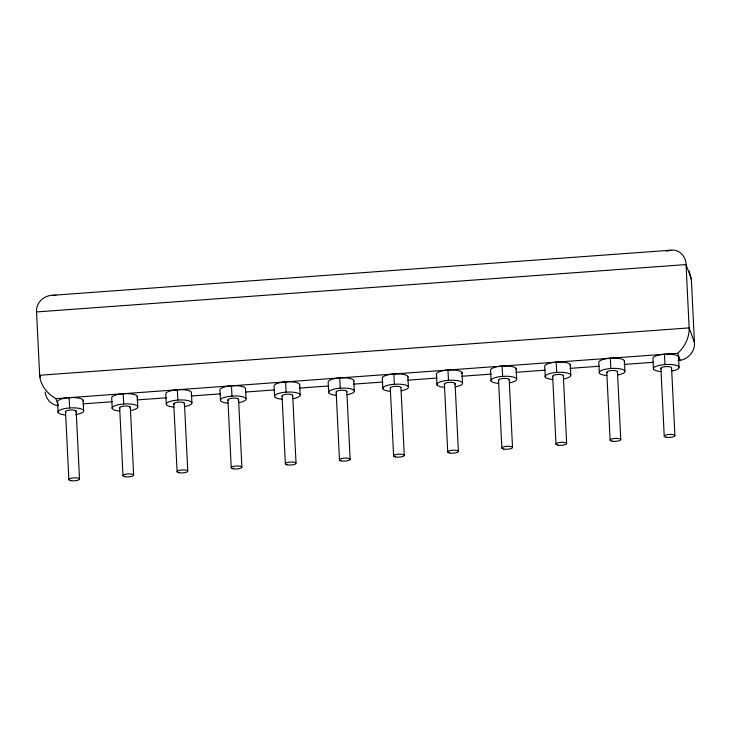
<?xml version="1.0" encoding="UTF-8"?>
<svg xmlns="http://www.w3.org/2000/svg" width="731" height="731" viewBox="0 0 731 731"><rect width="100%" height="100%" fill="white"/><g stroke="black" fill="none" stroke-linecap="round" stroke-linejoin="round"><path stroke-width="1.1" d="M689.187 271.037L691.352 279.233L694.45 342.565C695.336 351.858 687.231 360.374 678.021 360.493M36.55 311.936C35.682 302.762 44.098 295.223 52.943 295.269L670.857 250.212C679.163 248.942 686.208 256.554 686.053 264.576L689.15 327.908C689.479 337.548 684.764 346.933 677.683 353.292L55.885 398.633C47.405 393.826 40.306 385.283 39.648 375.268L36.55 311.936L686.053 264.576L691.352 279.233M666.699 251.172L670.857 250.212M82.914 403.877L112.236 401.739M137.035 399.93L166.357 397.801M191.166 395.992L220.479 393.854M245.287 392.044L274.609 389.906M299.418 388.097L328.731 385.959M353.539 384.15L382.861 382.011M407.67 380.202L436.983 378.064M461.791 376.255L491.104 374.117M515.912 372.307L545.235 370.169M570.043 368.36L599.356 366.222M624.164 364.422L653.487 362.284M52.943 295.269L55.922 295.297M58.425 405.668C51.307 405.276 45.852 398.898 45.148 392.044M694.45 342.565L689.15 327.908L39.648 375.268L40.406 377.36M677.683 353.292L680.223 360.328M55.885 398.633L58.06 404.663M678.532 356.847L679.035 367.126M671.57 367.666L674.896 435.521M664.47 354.261L664.972 364.541M660.915 368.442L664.241 436.297M653.459 368.991L652.957 358.711A12.866 3.591 -2.8 0 1 666.151 354.17A12.866 3.591 -2.8 0 1 678.423 357.788M624.402 360.794L624.904 371.074M617.448 371.613L620.765 439.468M610.348 358.208L610.851 368.488M606.794 372.39L610.111 440.245M599.338 372.938L598.835 362.658A12.866 3.591 -2.8 0 1 612.03 358.117A12.866 3.591 -2.8 0 1 624.292 361.735M570.281 364.732L570.783 375.021M563.327 375.56L566.644 443.415M556.218 362.147L556.72 372.435M552.673 376.337L555.989 444.192M545.207 376.885L544.705 366.596A12.866 3.591 -2.8 0 1 557.899 362.055A12.866 3.591 -2.8 0 1 570.171 365.683M516.15 368.68L516.653 378.96M509.196 379.508L512.513 447.363M502.096 366.094L502.599 376.383M498.542 380.284L501.859 448.14M491.086 380.824L490.583 370.544A12.866 3.591 -2.8 0 1 503.778 366.003A12.866 3.591 -2.8 0 1 516.049 369.621M462.029 372.627L462.531 382.907M455.075 383.455L458.392 451.31M447.966 370.041L448.469 380.321M444.421 384.232L447.737 452.087M436.955 384.771L436.453 374.491A12.866 3.591 -2.8 0 1 449.647 369.95A12.866 3.591 -2.8 0 1 461.919 373.568M407.898 376.575L408.41 386.854M400.944 387.403L404.261 455.258M393.845 373.989L394.347 384.268M390.29 388.179L393.607 456.034M382.834 388.718L382.331 378.439A12.866 3.591 -2.8 0 1 395.526 373.897A12.866 3.591 -2.8 0 1 407.797 377.516M353.777 380.522L354.279 390.802M346.823 391.35L350.14 459.205M339.723 377.936L340.226 388.216M336.169 392.127L339.486 459.982M328.712 392.666L328.21 382.386A12.866 3.591 -2.8 0 1 341.395 377.845A12.866 3.591 -2.8 0 1 353.667 381.463M299.655 384.469L300.158 394.749M292.692 395.297L296.018 463.143M285.593 381.884L286.095 392.163M282.038 396.074L285.364 463.929M274.582 396.613L274.079 386.334A12.866 3.591 -2.8 0 1 287.274 381.792A12.866 3.591 -2.8 0 1 299.546 385.411M245.525 388.417L246.027 398.697M238.571 399.236L241.888 467.091M231.471 385.831L231.974 396.111M227.917 400.012L231.234 467.867M220.46 400.561L219.958 390.281A12.866 3.591 -2.8 0 1 233.152 385.74A12.866 3.591 -2.8 0 1 245.424 389.358M191.403 392.364L191.906 402.644M184.45 403.183L187.766 471.038M177.341 389.778L177.843 400.058M173.795 403.96L177.112 471.815M166.33 404.508L165.827 394.228A12.866 3.591 -2.8 0 1 179.022 389.687A12.866 3.591 -2.8 0 1 191.294 393.305M137.273 396.303L137.775 406.591M130.319 407.13L133.636 474.986M123.219 393.726L123.722 404.005M119.665 407.907L122.982 475.762M112.208 408.455L111.706 398.176A12.866 3.591 -2.8 0 1 124.9 393.634A12.866 3.591 -2.8 0 1 137.172 397.253M83.151 400.25L83.654 410.539M76.198 411.078L79.515 478.933M69.098 397.664L69.6 407.953M65.543 411.855L68.86 479.71M58.087 412.403L57.585 402.114A12.866 3.591 -2.8 0 1 70.77 397.573A12.866 3.591 -2.8 0 1 83.042 401.191M661.235 368.808A5.364 1.499 -2.8 0 1 665.713 366.587A5.364 1.499 -2.8 0 1 671.533 368.058M660.952 371.567A12.866 3.591 -2.8 0 1 656.072 366.322A12.866 3.591 -2.8 0 1 676.23 365.345A12.866 3.591 -2.8 0 1 671.807 371.046M174.106 404.325A5.364 1.499 -2.8 0 1 179.287 402.068A5.364 1.499 -2.8 0 1 184.002 403.969M119.985 408.273A5.364 1.499 -2.8 0 1 125.165 406.016A5.364 1.499 -2.8 0 1 129.871 407.916M65.863 412.22A5.364 1.499 -2.8 0 1 71.035 409.963A5.364 1.499 -2.8 0 1 75.75 411.864M173.832 407.085A12.866 3.591 -2.8 0 1 168.943 401.84A12.866 3.591 -2.8 0 1 189.101 400.862A12.866 3.591 -2.8 0 1 184.687 406.564M119.701 411.032A12.866 3.591 -2.8 0 1 114.822 405.787A12.866 3.591 -2.8 0 1 134.979 404.81A12.866 3.591 -2.8 0 1 130.557 410.511M65.58 414.98A12.866 3.591 -2.8 0 1 60.929 409.634A12.866 3.591 -2.8 0 1 81.305 408.903A12.866 3.591 -2.8 0 1 75.403 414.623M606.831 375.515A12.866 3.591 -2.8 0 1 601.951 370.27A12.866 3.591 -2.8 0 1 622.108 369.292A12.866 3.591 -2.8 0 1 617.686 374.994M607.114 372.755A5.364 1.499 -2.8 0 1 611.591 370.535A5.364 1.499 -2.8 0 1 617.403 372.006M552.983 376.703A5.364 1.499 -2.8 0 1 557.47 374.482A5.364 1.499 -2.8 0 1 563.281 375.953M552.7 379.462A12.866 3.591 -2.8 0 1 547.821 374.217A12.866 3.591 -2.8 0 1 567.978 373.239A12.866 3.591 -2.8 0 1 563.564 378.932M227.953 403.137A12.866 3.591 -2.8 0 1 223.074 397.892A12.866 3.591 -2.8 0 1 243.231 396.915A12.866 3.591 -2.8 0 1 238.809 402.617M228.236 400.378A5.364 1.499 -2.8 0 1 233.417 398.121A5.364 1.499 -2.8 0 1 238.123 400.021M498.579 383.409A12.866 3.591 -2.8 0 1 493.699 378.155A12.866 3.591 -2.8 0 1 513.856 377.187A12.866 3.591 -2.8 0 1 509.434 382.88M498.862 380.65A5.364 1.499 -2.8 0 1 503.339 378.43A5.364 1.499 -2.8 0 1 509.151 379.901M282.075 399.19A12.866 3.591 -2.8 0 1 277.195 393.945A12.866 3.591 -2.8 0 1 297.353 392.967A12.866 3.591 -2.8 0 1 292.939 398.669M282.358 396.44A5.364 1.499 -2.8 0 1 287.539 394.173A5.364 1.499 -2.8 0 1 292.245 396.074M444.457 387.357A12.866 3.591 -2.8 0 1 439.569 382.103A12.866 3.591 -2.8 0 1 459.726 381.134A12.866 3.591 -2.8 0 1 455.312 386.827M444.74 384.597A5.364 1.499 -2.8 0 1 449.912 382.34A5.364 1.499 -2.8 0 1 454.627 384.241M336.488 392.492A5.364 1.499 -2.8 0 1 341.66 390.235A5.364 1.499 -2.8 0 1 346.375 392.136M336.205 395.252A12.866 3.591 -2.8 0 1 331.326 389.998A12.866 3.591 -2.8 0 1 351.483 389.02A12.866 3.591 -2.8 0 1 347.061 394.722M390.327 391.304A12.866 3.591 -2.8 0 1 385.447 386.05A12.866 3.591 -2.8 0 1 405.604 385.082A12.866 3.591 -2.8 0 1 401.182 390.774M390.61 388.545A5.364 1.499 -2.8 0 1 395.087 386.324A5.364 1.499 -2.8 0 1 400.899 387.795M666.169 437.22A5.364 1.499 -2.8 0 0 674.85 435.914A5.364 1.499 -2.8 0 0 667.677 434.598A5.364 1.499 -2.8 0 0 666.169 437.22M179.049 472.738A5.364 1.499 -2.8 0 0 187.721 471.431A5.364 1.499 -2.8 0 0 180.548 470.115A5.364 1.499 -2.8 0 0 179.049 472.738M124.919 476.685A5.364 1.499 -2.8 0 0 133.599 475.378A5.364 1.499 -2.8 0 0 126.417 474.063A5.364 1.499 -2.8 0 0 124.919 476.685M70.797 480.632A5.364 1.499 -2.8 0 0 79.469 479.326A5.364 1.499 -2.8 0 0 72.296 478.01A5.364 1.499 -2.8 0 0 70.797 480.632M612.048 441.168A5.364 1.499 -2.8 0 0 620.72 439.861A5.364 1.499 -2.8 0 0 613.547 438.545A5.364 1.499 -2.8 0 0 612.048 441.168M557.917 445.115A5.364 1.499 -2.8 0 0 566.598 443.808A5.364 1.499 -2.8 0 0 559.425 442.493A5.364 1.499 -2.8 0 0 557.917 445.115M233.171 468.79A5.364 1.499 -2.8 0 0 241.842 467.484A5.364 1.499 -2.8 0 0 234.669 466.168A5.364 1.499 -2.8 0 0 233.171 468.79M503.796 449.062A5.364 1.499 -2.8 0 0 512.468 447.756A5.364 1.499 -2.8 0 0 505.295 446.44A5.364 1.499 -2.8 0 0 503.796 449.062M287.292 464.843A5.364 1.499 -2.8 0 0 295.973 463.536A5.364 1.499 -2.8 0 0 288.8 462.22A5.364 1.499 -2.8 0 0 287.292 464.843M449.675 453.01A5.364 1.499 -2.8 0 0 458.346 451.703A5.364 1.499 -2.8 0 0 451.173 450.378A5.364 1.499 -2.8 0 0 449.675 453.01M341.423 460.905A5.364 1.499 -2.8 0 0 350.094 459.598A5.364 1.499 -2.8 0 0 342.921 458.273A5.364 1.499 -2.8 0 0 341.423 460.905M395.544 456.957A5.364 1.499 -2.8 0 0 404.225 455.651A5.364 1.499 -2.8 0 0 397.052 454.326A5.364 1.499 -2.8 0 0 395.544 456.957"/></g></svg>
